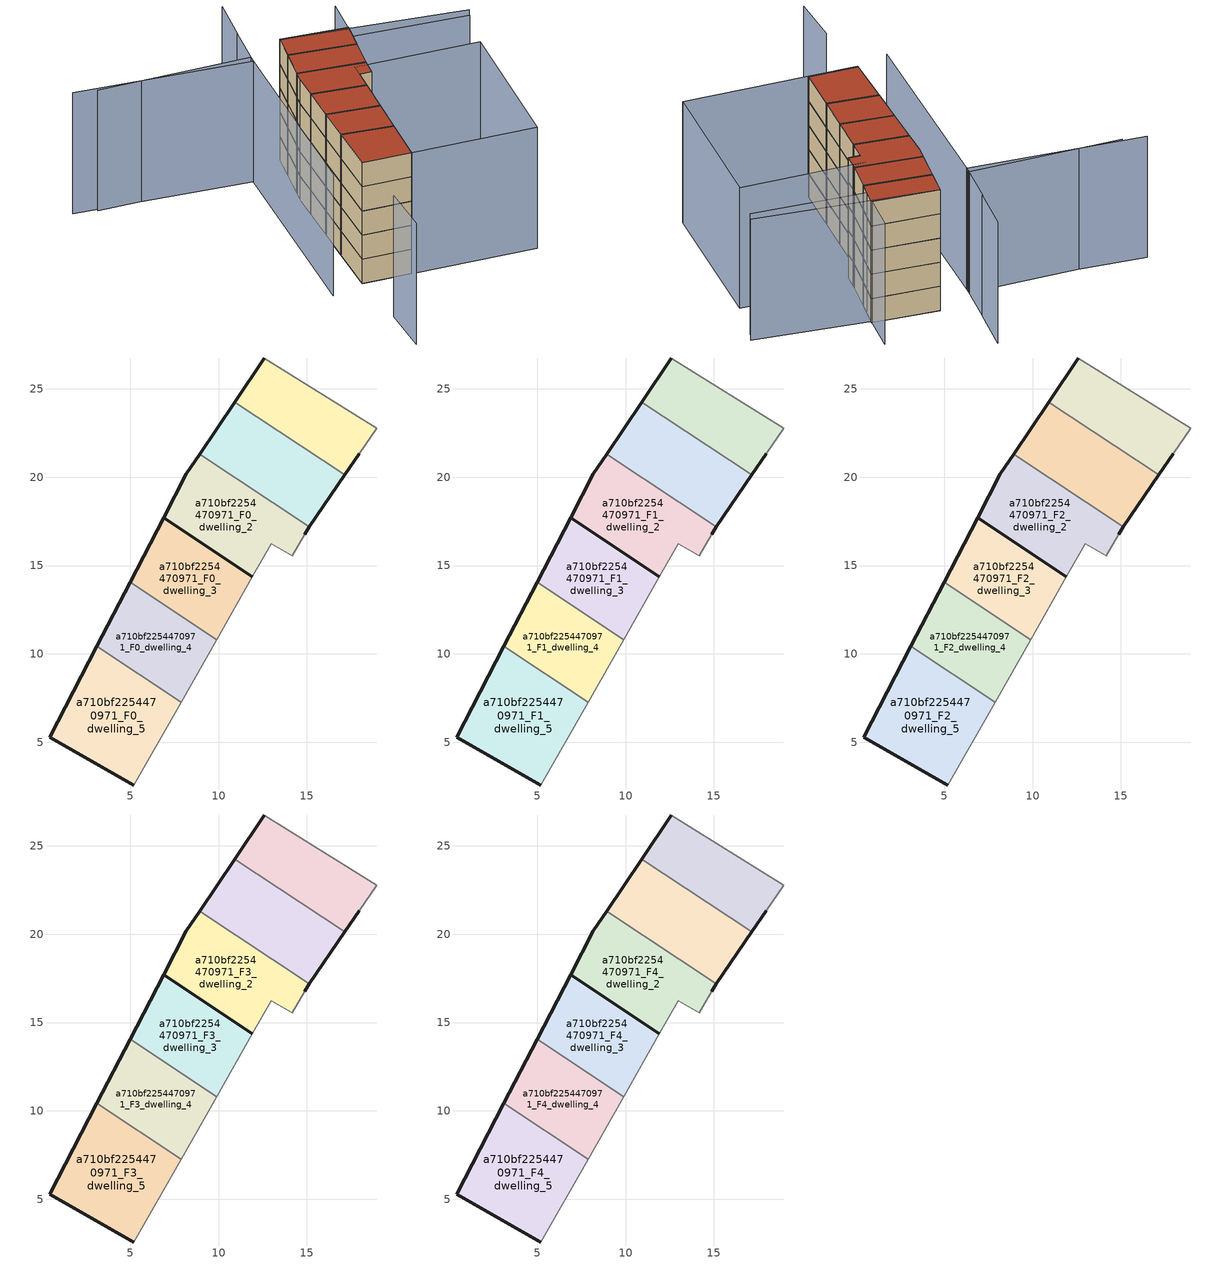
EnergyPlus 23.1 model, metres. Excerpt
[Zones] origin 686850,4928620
a710bf2254470971_F0_dwelling_0
 floor ground (EU_floor_Construction): 17.95,21.32 18.95,22.78 12.59,26.74 10.91,24.25 17.14,20.12 z0
 wall outside (EU_wall_Construction): 17.95,21.32 17.14,20.12 / 10.91,24.25 12.59,26.74 z0:3
 wall adiabatic (EU_wall_Construction): 12.59,26.74 18.95,22.78 17.95,21.32 z0:3
 wall to a710bf2254470971_F0_dwelling_1 (EU_wall_Construction): 17.13,20.12 10.91,24.25 z0:3
a710bf2254470971_F0_dwelling_1
 floor ground (EU_floor_Construction): 15.14,17.19 17.14,20.12 10.91,24.25 8.94,21.3 z0
 wall outside (EU_wall_Construction): 17.14,20.12 15.14,17.19 / 8.94,21.3 10.91,24.25 z0:3
 wall to a710bf2254470971_F0_dwelling_2 (EU_wall_Construction): 15.14,17.19 8.94,21.3 z0:3
a710bf2254470971_F0_dwelling_2
 floor ground (EU_floor_Construction): 14.16,15.55 14.87,16.78 15.14,17.19 8.94,21.3 8.19,20.19 6.89,17.69 11.92,14.36 12.99,16.23 z0
 wall outside (EU_wall_Construction): 15.14,17.19 14.87,16.78 / 11.92,14.36 6.89,17.69 8.19,20.19 8.94,21.3 z0:3
 wall adiabatic (EU_wall_Construction): 14.87,16.78 14.16,15.55 12.99,16.23 11.92,14.36 z0:3
a710bf2254470971_F0_dwelling_3
 floor ground (EU_floor_Construction): 9.89,10.8 11.92,14.36 6.89,17.69 5,14.05 z0
 wall outside (EU_wall_Construction): 5,14.05 6.89,17.69 11.92,14.36 z0:3
 wall adiabatic (EU_wall_Construction): 11.92,14.36 9.89,10.8 z0:3
 wall to a710bf2254470971_F0_dwelling_4 (EU_wall_Construction): 9.89,10.8 5,14.05 z0:3
a710bf2254470971_F0_dwelling_4
 floor ground (EU_floor_Construction): 7.88,7.28 9.89,10.8 5,14.05 3.12,10.43 z0
 wall outside (EU_wall_Construction): 3.12,10.43 5,14.05 z0:3
 wall adiabatic (EU_wall_Construction): 9.89,10.8 7.88,7.28 z0:3
 wall to a710bf2254470971_F0_dwelling_5 (EU_wall_Construction): 7.88,7.28 3.12,10.43 z0:3
a710bf2254470971_F0_dwelling_5
 floor ground (EU_floor_Construction): 5.21,2.59 7.88,7.28 3.12,10.43 0.46,5.29 z0
 wall outside (EU_wall_Construction): 5.21,2.59 0.46,5.29 3.12,10.43 z0:3
 wall adiabatic (EU_wall_Construction): 7.88,7.28 5.21,2.59 z0:3
a710bf2254470971_F1_dwelling_0
 floor to a710bf2254470971_F0_dwelling_0 (EU_floor_Construction): 17.95,21.32 18.95,22.78 12.59,26.74 10.91,24.25 17.13,20.12 z3
 wall outside (EU_wall_Construction): 17.95,21.32 17.14,20.12 / 10.91,24.25 12.59,26.74 z3:6
 wall adiabatic (EU_wall_Construction): 12.59,26.74 18.95,22.78 17.95,21.32 z3:6
 wall to a710bf2254470971_F1_dwelling_1 (EU_wall_Construction): 17.13,20.12 10.91,24.25 z3:6
a710bf2254470971_F1_dwelling_1
 floor to a710bf2254470971_F0_dwelling_1 (EU_floor_Construction): 15.14,17.19 17.13,20.12 10.91,24.25 8.94,21.3 z3
 wall outside (EU_wall_Construction): 17.14,20.12 15.14,17.19 / 8.94,21.3 10.91,24.25 z3:6
 wall to a710bf2254470971_F1_dwelling_2 (EU_wall_Construction): 15.14,17.19 8.94,21.3 z3:6
a710bf2254470971_F1_dwelling_2
 floor to a710bf2254470971_F0_dwelling_2 (EU_floor_Construction): 14.16,15.55 14.87,16.78 15.14,17.19 8.94,21.3 8.19,20.19 6.89,17.69 11.92,14.36 12.99,16.23 z3
 wall outside (EU_wall_Construction): 15.14,17.19 14.87,16.78 / 11.92,14.36 6.89,17.69 8.19,20.19 8.94,21.3 z3:6
 wall adiabatic (EU_wall_Construction): 14.87,16.78 14.16,15.55 12.99,16.23 11.92,14.36 z3:6
a710bf2254470971_F1_dwelling_3
 floor to a710bf2254470971_F0_dwelling_3 (EU_floor_Construction): 9.89,10.8 11.92,14.36 6.89,17.69 5,14.05 z3
 wall outside (EU_wall_Construction): 5,14.05 6.89,17.69 11.92,14.36 z3:6
 wall adiabatic (EU_wall_Construction): 11.92,14.36 9.89,10.8 z3:6
 wall to a710bf2254470971_F1_dwelling_4 (EU_wall_Construction): 9.89,10.8 5,14.05 z3:6
a710bf2254470971_F1_dwelling_4
 floor to a710bf2254470971_F0_dwelling_4 (EU_floor_Construction): 7.88,7.28 9.89,10.8 5,14.05 3.12,10.43 z3
 wall outside (EU_wall_Construction): 3.12,10.43 5,14.05 z3:6
 wall adiabatic (EU_wall_Construction): 9.89,10.8 7.88,7.28 z3:6
 wall to a710bf2254470971_F1_dwelling_5 (EU_wall_Construction): 7.88,7.28 3.12,10.43 z3:6
a710bf2254470971_F1_dwelling_5
 floor to a710bf2254470971_F0_dwelling_5 (EU_floor_Construction): 5.21,2.59 7.88,7.28 3.12,10.43 0.46,5.29 z3
 wall outside (EU_wall_Construction): 5.21,2.59 0.46,5.29 3.12,10.43 z3:6
 wall adiabatic (EU_wall_Construction): 7.88,7.28 5.21,2.59 z3:6
a710bf2254470971_F2_dwelling_0
 floor to a710bf2254470971_F1_dwelling_0 (EU_floor_Construction): 17.95,21.32 18.95,22.78 12.59,26.74 10.91,24.25 17.13,20.12 z6
 wall outside (EU_wall_Construction): 17.95,21.32 17.14,20.12 / 10.91,24.25 12.59,26.74 z6:9
 wall adiabatic (EU_wall_Construction): 12.59,26.74 18.95,22.78 17.95,21.32 z6:9
 wall to a710bf2254470971_F2_dwelling_1 (EU_wall_Construction): 17.13,20.12 10.91,24.25 z6:9
a710bf2254470971_F2_dwelling_1
 floor to a710bf2254470971_F1_dwelling_1 (EU_floor_Construction): 15.14,17.19 17.13,20.12 10.91,24.25 8.94,21.3 z6
 wall outside (EU_wall_Construction): 17.14,20.12 15.14,17.19 / 8.94,21.3 10.91,24.25 z6:9
 wall to a710bf2254470971_F2_dwelling_2 (EU_wall_Construction): 15.14,17.19 8.94,21.3 z6:9
a710bf2254470971_F2_dwelling_2
 floor to a710bf2254470971_F1_dwelling_2 (EU_floor_Construction): 14.16,15.55 14.87,16.78 15.14,17.19 8.94,21.3 8.19,20.19 6.89,17.69 11.92,14.36 12.99,16.23 z6
 wall outside (EU_wall_Construction): 15.14,17.19 14.87,16.78 / 11.92,14.36 6.89,17.69 8.19,20.19 8.94,21.3 z6:9
 wall adiabatic (EU_wall_Construction): 14.87,16.78 14.16,15.55 12.99,16.23 11.92,14.36 z6:9
a710bf2254470971_F2_dwelling_3
 floor to a710bf2254470971_F1_dwelling_3 (EU_floor_Construction): 9.89,10.8 11.92,14.36 6.89,17.69 5,14.05 z6
 wall outside (EU_wall_Construction): 5,14.05 6.89,17.69 11.92,14.36 z6:9
 wall adiabatic (EU_wall_Construction): 11.92,14.36 9.89,10.8 z6:9
 wall to a710bf2254470971_F2_dwelling_4 (EU_wall_Construction): 9.89,10.8 5,14.05 z6:9
a710bf2254470971_F2_dwelling_4
 floor to a710bf2254470971_F1_dwelling_4 (EU_floor_Construction): 7.88,7.28 9.89,10.8 5,14.05 3.12,10.43 z6
 wall outside (EU_wall_Construction): 3.12,10.43 5,14.05 z6:9
 wall adiabatic (EU_wall_Construction): 9.89,10.8 7.88,7.28 z6:9
 wall to a710bf2254470971_F2_dwelling_5 (EU_wall_Construction): 7.88,7.28 3.12,10.43 z6:9
a710bf2254470971_F2_dwelling_5
 floor to a710bf2254470971_F1_dwelling_5 (EU_floor_Construction): 5.21,2.59 7.88,7.28 3.12,10.43 0.46,5.29 z6
 wall outside (EU_wall_Construction): 5.21,2.59 0.46,5.29 3.12,10.43 z6:9
 wall adiabatic (EU_wall_Construction): 7.88,7.28 5.21,2.59 z6:9
a710bf2254470971_F3_dwelling_0
 floor to a710bf2254470971_F2_dwelling_0 (EU_floor_Construction): 17.95,21.32 18.95,22.78 12.59,26.74 10.91,24.25 17.13,20.12 z9
 wall outside (EU_wall_Construction): 17.95,21.32 17.14,20.12 / 10.91,24.25 12.59,26.74 z9:12
 wall adiabatic (EU_wall_Construction): 12.59,26.74 18.95,22.78 17.95,21.32 z9:12
 wall to a710bf2254470971_F3_dwelling_1 (EU_wall_Construction): 17.13,20.12 10.91,24.25 z9:12
a710bf2254470971_F3_dwelling_1
 floor to a710bf2254470971_F2_dwelling_1 (EU_floor_Construction): 15.14,17.19 17.13,20.12 10.91,24.25 8.94,21.3 z9
 wall outside (EU_wall_Construction): 17.14,20.12 15.14,17.19 / 8.94,21.3 10.91,24.25 z9:12
 wall to a710bf2254470971_F3_dwelling_2 (EU_wall_Construction): 15.14,17.19 8.94,21.3 z9:12
a710bf2254470971_F3_dwelling_2
 floor to a710bf2254470971_F2_dwelling_2 (EU_floor_Construction): 14.16,15.55 14.87,16.78 15.14,17.19 8.94,21.3 8.19,20.19 6.89,17.69 11.92,14.36 12.99,16.23 z9
 wall outside (EU_wall_Construction): 15.14,17.19 14.87,16.78 / 11.92,14.36 6.89,17.69 8.19,20.19 8.94,21.3 z9:12
 wall adiabatic (EU_wall_Construction): 14.87,16.78 14.16,15.55 12.99,16.23 11.92,14.36 z9:12
a710bf2254470971_F3_dwelling_3
 floor to a710bf2254470971_F2_dwelling_3 (EU_floor_Construction): 9.89,10.8 11.92,14.36 6.89,17.69 5,14.05 z9
 wall outside (EU_wall_Construction): 5,14.05 6.89,17.69 11.92,14.36 z9:12
 wall adiabatic (EU_wall_Construction): 11.92,14.36 9.89,10.8 z9:12
 wall to a710bf2254470971_F3_dwelling_4 (EU_wall_Construction): 9.89,10.8 5,14.05 z9:12
a710bf2254470971_F3_dwelling_4
 floor to a710bf2254470971_F2_dwelling_4 (EU_floor_Construction): 7.88,7.28 9.89,10.8 5,14.05 3.12,10.43 z9
 wall outside (EU_wall_Construction): 3.12,10.43 5,14.05 z9:12
 wall adiabatic (EU_wall_Construction): 9.89,10.8 7.88,7.28 z9:12
 wall to a710bf2254470971_F3_dwelling_5 (EU_wall_Construction): 7.88,7.28 3.12,10.43 z9:12
a710bf2254470971_F3_dwelling_5
 floor to a710bf2254470971_F2_dwelling_5 (EU_floor_Construction): 5.21,2.59 7.88,7.28 3.12,10.43 0.46,5.29 z9
 wall outside (EU_wall_Construction): 5.21,2.59 0.46,5.29 3.12,10.43 z9:12
 wall adiabatic (EU_wall_Construction): 7.88,7.28 5.21,2.59 z9:12
a710bf2254470971_F4_dwelling_0
 floor to a710bf2254470971_F3_dwelling_0 (EU_floor_Construction): 17.95,21.32 18.95,22.78 12.59,26.74 10.91,24.25 17.13,20.12 z12
 wall outside (EU_wall_Construction): 17.95,21.32 17.14,20.12 / 10.91,24.25 12.59,26.74 z12:15
 wall adiabatic (EU_wall_Construction): 12.59,26.74 18.95,22.78 17.95,21.32 z12:15
 wall to a710bf2254470971_F4_dwelling_1 (EU_wall_Construction): 17.13,20.12 10.91,24.25 z12:15
 roof outside (EU_roof_Construction): 18.95,22.78 17.95,21.32 17.14,20.12 10.91,24.25 12.59,26.74 z15
a710bf2254470971_F4_dwelling_1
 floor to a710bf2254470971_F3_dwelling_1 (EU_floor_Construction): 15.14,17.19 17.13,20.12 10.91,24.25 8.94,21.3 z12
 wall outside (EU_wall_Construction): 17.14,20.12 15.14,17.19 / 8.94,21.3 10.91,24.25 z12:15
 wall to a710bf2254470971_F4_dwelling_2 (EU_wall_Construction): 15.14,17.19 8.94,21.3 z12:15
 roof outside (EU_roof_Construction): 17.14,20.12 15.14,17.19 8.94,21.3 10.91,24.25 z15
a710bf2254470971_F4_dwelling_2
 floor to a710bf2254470971_F3_dwelling_2 (EU_floor_Construction): 14.16,15.55 14.87,16.78 15.14,17.19 8.94,21.3 8.19,20.19 6.89,17.69 11.92,14.36 12.99,16.23 z12
 wall outside (EU_wall_Construction): 15.14,17.19 14.87,16.78 / 11.92,14.36 6.89,17.69 8.19,20.19 8.94,21.3 z12:15
 wall adiabatic (EU_wall_Construction): 14.87,16.78 14.16,15.55 12.99,16.23 11.92,14.36 z12:15
 roof outside (EU_roof_Construction): 15.14,17.19 14.87,16.78 14.16,15.55 12.99,16.23 11.92,14.36 6.89,17.69 8.19,20.19 8.94,21.3 z15
a710bf2254470971_F4_dwelling_3
 floor to a710bf2254470971_F3_dwelling_3 (EU_floor_Construction): 9.89,10.8 11.92,14.36 6.89,17.69 5,14.05 z12
 wall outside (EU_wall_Construction): 5,14.05 6.89,17.69 11.92,14.36 z12:15
 wall adiabatic (EU_wall_Construction): 11.92,14.36 9.89,10.8 z12:15
 wall to a710bf2254470971_F4_dwelling_4 (EU_wall_Construction): 9.89,10.8 5,14.05 z12:15
 roof outside (EU_roof_Construction): 11.92,14.36 9.89,10.8 5,14.05 6.89,17.69 z15
a710bf2254470971_F4_dwelling_4
 floor to a710bf2254470971_F3_dwelling_4 (EU_floor_Construction): 7.88,7.28 9.89,10.8 5,14.05 3.12,10.43 z12
 wall outside (EU_wall_Construction): 3.12,10.43 5,14.05 z12:15
 wall adiabatic (EU_wall_Construction): 9.89,10.8 7.88,7.28 z12:15
 wall to a710bf2254470971_F4_dwelling_5 (EU_wall_Construction): 7.88,7.28 3.12,10.43 z12:15
 roof outside (EU_roof_Construction): 9.89,10.8 7.88,7.28 3.12,10.43 5,14.05 z15
a710bf2254470971_F4_dwelling_5
 floor to a710bf2254470971_F3_dwelling_5 (EU_floor_Construction): 5.21,2.59 7.88,7.28 3.12,10.43 0.46,5.29 z12
 wall outside (EU_wall_Construction): 5.21,2.59 0.46,5.29 3.12,10.43 z12:15
 wall adiabatic (EU_wall_Construction): 7.88,7.28 5.21,2.59 z12:15
 roof outside (EU_roof_Construction): 7.88,7.28 5.21,2.59 0.46,5.29 3.12,10.43 z15
shading: 28.78,14.64 17.95,21.32 / 17.95,21.32 21.08,26.4 / -6.81,34.94 8.1,26.86 / 8.1,26.86 -3.16,6.1 / 10.58,30.77 7.72,26.2 / 7.72,26.2 -8.87,36.59 / 29.5,15.38 12.59,26.74 / 13.43,35.22 10.56,30.7 / -4.53,-6.31 -2.17,-1.21 / 17.24,-4.24 5.21,2.59 / 5.21,2.59 13.65,17.47 / 13.65,17.47 25.68,10.64 / 25.68,10.64 17.24,-4.24 z0:15
[Building]
EU S2 Campaign: North Axis=0; Terrain=City; Solar Distribution=FullExterior
[Site:Location]
Bologna: Latitude=44.5; Longitude=11.25; Time Zone=1; Elevation=37
[SizingPeriod:WeatherFileDays]
AnnualSizingPeriod: Begin Month=1; Begin Day of Month=1; End Month=12; End Day of Month=31; Day of Week for Start Day=Monday; Use Weather File Daylight Saving Period=No; Use Weather File Rain and Snow Indicators=No
[MATERIAL]
EU_InternalMass_Material: Roughness=MediumRough; Thickness=0.1; Conductivity=1; Density=1800; Specific Heat=900; Thermal Absorptance=0.9; Solar Absorptance=0.7; Visible Absorptance=0.7
[MATERIAL:NOMASS] Roughness=MediumRough; Thermal Absorptance=0.9; Solar Absorptance=0.7; Visible Absorptance=0.7
Name | Thermal Resistance
EU_wall_NoMass | 0.779417
EU_roof_NoMass | 0.435466
EU_floor_NoMass | 0.588222
[CONSTRUCTION]
EU_wall_Construction: EU_wall_NoMass
EU_roof_Construction: EU_roof_NoMass
EU_floor_Construction: EU_floor_NoMass
EU_InternalMass_Construction: EU_InternalMass_Material
[ZONE] Type=1; Multiplier=1; Ceiling Height=autocalculate; Floor Area=autocalculate; Part of Total Floor Area=Yes
Name | Volume
a710bf2254470971_F0_dwelling_0 | 69.7163
a710bf2254470971_F1_dwelling_0; a710bf2254470971_F2_dwelling_0; a710bf2254470971_F3_dwelling_0; a710bf2254470971_F4_dwelling_0 | 69.7148
a710bf2254470971_F0_dwelling_1; a710bf2254470971_F1_dwelling_1; a710bf2254470971_F2_dwelling_1; a710bf2254470971_F3_dwelling_1; a710bf2254470971_F4_dwelling_1 | 79.3103
a710bf2254470971_F0_dwelling_2 | 83.6045
a710bf2254470971_F1_dwelling_2; a710bf2254470971_F2_dwelling_2; a710bf2254470971_F3_dwelling_2; a710bf2254470971_F4_dwelling_2 | 83.6052
a710bf2254470971_F0_dwelling_3 | 72.9463
a710bf2254470971_F1_dwelling_3; a710bf2254470971_F2_dwelling_3; a710bf2254470971_F3_dwelling_3; a710bf2254470971_F4_dwelling_3 | 72.947
a710bf2254470971_F0_dwelling_4; a710bf2254470971_F1_dwelling_4; a710bf2254470971_F2_dwelling_4; a710bf2254470971_F3_dwelling_4; a710bf2254470971_F4_dwelling_4 | 70.3879
a710bf2254470971_F0_dwelling_5; a710bf2254470971_F1_dwelling_5; a710bf2254470971_F2_dwelling_5; a710bf2254470971_F3_dwelling_5; a710bf2254470971_F4_dwelling_5 | 93.4578
[INTERNALMASS] Construction=EU_InternalMass_Construction
Name | Zone or ZoneList | Surface Area
a710bf2254470971_F0_dwelling_0_EU_InternalMass | a710bf2254470971_F0_dwelling_0 | 23.2386
a710bf2254470971_F0_dwelling_1_EU_InternalMass | a710bf2254470971_F0_dwelling_1 | 26.4368
a710bf2254470971_F0_dwelling_2_EU_InternalMass | a710bf2254470971_F0_dwelling_2 | 27.8681
a710bf2254470971_F0_dwelling_3_EU_InternalMass | a710bf2254470971_F0_dwelling_3 | 24.3153
a710bf2254470971_F0_dwelling_4_EU_InternalMass | a710bf2254470971_F0_dwelling_4 | 23.4627
a710bf2254470971_F0_dwelling_5_EU_InternalMass | a710bf2254470971_F0_dwelling_5 | 31.1525
a710bf2254470971_F1_dwelling_0_EU_InternalMass | a710bf2254470971_F1_dwelling_0 | 23.2386
a710bf2254470971_F1_dwelling_1_EU_InternalMass | a710bf2254470971_F1_dwelling_1 | 26.4368
a710bf2254470971_F1_dwelling_2_EU_InternalMass | a710bf2254470971_F1_dwelling_2 | 27.8681
a710bf2254470971_F1_dwelling_3_EU_InternalMass | a710bf2254470971_F1_dwelling_3 | 24.3153
a710bf2254470971_F1_dwelling_4_EU_InternalMass | a710bf2254470971_F1_dwelling_4 | 23.4627
a710bf2254470971_F1_dwelling_5_EU_InternalMass | a710bf2254470971_F1_dwelling_5 | 31.1525
a710bf2254470971_F2_dwelling_0_EU_InternalMass | a710bf2254470971_F2_dwelling_0 | 23.2386
a710bf2254470971_F2_dwelling_1_EU_InternalMass | a710bf2254470971_F2_dwelling_1 | 26.4368
a710bf2254470971_F2_dwelling_2_EU_InternalMass | a710bf2254470971_F2_dwelling_2 | 27.8681
a710bf2254470971_F2_dwelling_3_EU_InternalMass | a710bf2254470971_F2_dwelling_3 | 24.3153
a710bf2254470971_F2_dwelling_4_EU_InternalMass | a710bf2254470971_F2_dwelling_4 | 23.4627
a710bf2254470971_F2_dwelling_5_EU_InternalMass | a710bf2254470971_F2_dwelling_5 | 31.1525
a710bf2254470971_F3_dwelling_0_EU_InternalMass | a710bf2254470971_F3_dwelling_0 | 23.2386
a710bf2254470971_F3_dwelling_1_EU_InternalMass | a710bf2254470971_F3_dwelling_1 | 26.4368
a710bf2254470971_F3_dwelling_2_EU_InternalMass | a710bf2254470971_F3_dwelling_2 | 27.8681
a710bf2254470971_F3_dwelling_3_EU_InternalMass | a710bf2254470971_F3_dwelling_3 | 24.3153
a710bf2254470971_F3_dwelling_4_EU_InternalMass | a710bf2254470971_F3_dwelling_4 | 23.4627
a710bf2254470971_F3_dwelling_5_EU_InternalMass | a710bf2254470971_F3_dwelling_5 | 31.1525
a710bf2254470971_F4_dwelling_0_EU_InternalMass | a710bf2254470971_F4_dwelling_0 | 23.2386
a710bf2254470971_F4_dwelling_1_EU_InternalMass | a710bf2254470971_F4_dwelling_1 | 26.4368
a710bf2254470971_F4_dwelling_2_EU_InternalMass | a710bf2254470971_F4_dwelling_2 | 27.8681
a710bf2254470971_F4_dwelling_3_EU_InternalMass | a710bf2254470971_F4_dwelling_3 | 24.3153
a710bf2254470971_F4_dwelling_4_EU_InternalMass | a710bf2254470971_F4_dwelling_4 | 23.4627
a710bf2254470971_F4_dwelling_5_EU_InternalMass | a710bf2254470971_F4_dwelling_5 | 31.1525
[OTHEREQUIPMENT] Fuel Type=Electricity; Design Level Calculation Method=Watts/Area; Power per Zone Floor Area=1; Fraction Latent=0; Fraction Radiant=0; Fraction Lost=0; Carbon Dioxide Generation Rate=0; EndUse Subcategory=EU_Step8_InternalGains
Name | Zone or ZoneList or Space or SpaceList | Schedule
EU_Step8_InternalGain_a710bf2254470971_F0_dwelling_0_f000 | a710bf2254470971_F0_dwelling_0 | EU_Step8_GainSchedule_a710bf2254470971_F0_dwelling_0_f000
EU_Step8_InternalGain_a710bf2254470971_F0_dwelling_1_f000 | a710bf2254470971_F0_dwelling_1 | EU_Step8_GainSchedule_a710bf2254470971_F0_dwelling_1_f000
EU_Step8_InternalGain_a710bf2254470971_F0_dwelling_2_f000 | a710bf2254470971_F0_dwelling_2 | EU_Step8_GainSchedule_a710bf2254470971_F0_dwelling_2_f000
EU_Step8_InternalGain_a710bf2254470971_F0_dwelling_3_f000 | a710bf2254470971_F0_dwelling_3 | EU_Step8_GainSchedule_a710bf2254470971_F0_dwelling_3_f000
EU_Step8_InternalGain_a710bf2254470971_F0_dwelling_4_f000 | a710bf2254470971_F0_dwelling_4 | EU_Step8_GainSchedule_a710bf2254470971_F0_dwelling_4_f000
EU_Step8_InternalGain_a710bf2254470971_F0_dwelling_5_f000 | a710bf2254470971_F0_dwelling_5 | EU_Step8_GainSchedule_a710bf2254470971_F0_dwelling_5_f000
EU_Step8_InternalGain_a710bf2254470971_F1_dwelling_0_f000 | a710bf2254470971_F1_dwelling_0 | EU_Step8_GainSchedule_a710bf2254470971_F1_dwelling_0_f000
EU_Step8_InternalGain_a710bf2254470971_F1_dwelling_1_f000 | a710bf2254470971_F1_dwelling_1 | EU_Step8_GainSchedule_a710bf2254470971_F1_dwelling_1_f000
EU_Step8_InternalGain_a710bf2254470971_F1_dwelling_2_f000 | a710bf2254470971_F1_dwelling_2 | EU_Step8_GainSchedule_a710bf2254470971_F1_dwelling_2_f000
EU_Step8_InternalGain_a710bf2254470971_F1_dwelling_3_f000 | a710bf2254470971_F1_dwelling_3 | EU_Step8_GainSchedule_a710bf2254470971_F1_dwelling_3_f000
EU_Step8_InternalGain_a710bf2254470971_F1_dwelling_4_f000 | a710bf2254470971_F1_dwelling_4 | EU_Step8_GainSchedule_a710bf2254470971_F1_dwelling_4_f000
EU_Step8_InternalGain_a710bf2254470971_F1_dwelling_5_f000 | a710bf2254470971_F1_dwelling_5 | EU_Step8_GainSchedule_a710bf2254470971_F1_dwelling_5_f000
EU_Step8_InternalGain_a710bf2254470971_F2_dwelling_0_f000 | a710bf2254470971_F2_dwelling_0 | EU_Step8_GainSchedule_a710bf2254470971_F2_dwelling_0_f000
EU_Step8_InternalGain_a710bf2254470971_F2_dwelling_1_f000 | a710bf2254470971_F2_dwelling_1 | EU_Step8_GainSchedule_a710bf2254470971_F2_dwelling_1_f000
EU_Step8_InternalGain_a710bf2254470971_F2_dwelling_2_f000 | a710bf2254470971_F2_dwelling_2 | EU_Step8_GainSchedule_a710bf2254470971_F2_dwelling_2_f000
EU_Step8_InternalGain_a710bf2254470971_F2_dwelling_3_f000 | a710bf2254470971_F2_dwelling_3 | EU_Step8_GainSchedule_a710bf2254470971_F2_dwelling_3_f000
EU_Step8_InternalGain_a710bf2254470971_F2_dwelling_4_f000 | a710bf2254470971_F2_dwelling_4 | EU_Step8_GainSchedule_a710bf2254470971_F2_dwelling_4_f000
EU_Step8_InternalGain_a710bf2254470971_F2_dwelling_5_f000 | a710bf2254470971_F2_dwelling_5 | EU_Step8_GainSchedule_a710bf2254470971_F2_dwelling_5_f000
EU_Step8_InternalGain_a710bf2254470971_F3_dwelling_0_f000 | a710bf2254470971_F3_dwelling_0 | EU_Step8_GainSchedule_a710bf2254470971_F3_dwelling_0_f000
EU_Step8_InternalGain_a710bf2254470971_F3_dwelling_1_f000 | a710bf2254470971_F3_dwelling_1 | EU_Step8_GainSchedule_a710bf2254470971_F3_dwelling_1_f000
EU_Step8_InternalGain_a710bf2254470971_F3_dwelling_2_f000 | a710bf2254470971_F3_dwelling_2 | EU_Step8_GainSchedule_a710bf2254470971_F3_dwelling_2_f000
EU_Step8_InternalGain_a710bf2254470971_F3_dwelling_3_f000 | a710bf2254470971_F3_dwelling_3 | EU_Step8_GainSchedule_a710bf2254470971_F3_dwelling_3_f000
EU_Step8_InternalGain_a710bf2254470971_F3_dwelling_4_f000 | a710bf2254470971_F3_dwelling_4 | EU_Step8_GainSchedule_a710bf2254470971_F3_dwelling_4_f000
EU_Step8_InternalGain_a710bf2254470971_F3_dwelling_5_f000 | a710bf2254470971_F3_dwelling_5 | EU_Step8_GainSchedule_a710bf2254470971_F3_dwelling_5_f000
EU_Step8_InternalGain_a710bf2254470971_F4_dwelling_0_f000 | a710bf2254470971_F4_dwelling_0 | EU_Step8_GainSchedule_a710bf2254470971_F4_dwelling_0_f000
EU_Step8_InternalGain_a710bf2254470971_F4_dwelling_1_f000 | a710bf2254470971_F4_dwelling_1 | EU_Step8_GainSchedule_a710bf2254470971_F4_dwelling_1_f000
EU_Step8_InternalGain_a710bf2254470971_F4_dwelling_2_f000 | a710bf2254470971_F4_dwelling_2 | EU_Step8_GainSchedule_a710bf2254470971_F4_dwelling_2_f000
EU_Step8_InternalGain_a710bf2254470971_F4_dwelling_3_f000 | a710bf2254470971_F4_dwelling_3 | EU_Step8_GainSchedule_a710bf2254470971_F4_dwelling_3_f000
EU_Step8_InternalGain_a710bf2254470971_F4_dwelling_4_f000 | a710bf2254470971_F4_dwelling_4 | EU_Step8_GainSchedule_a710bf2254470971_F4_dwelling_4_f000
EU_Step8_InternalGain_a710bf2254470971_F4_dwelling_5_f000 | a710bf2254470971_F4_dwelling_5 | EU_Step8_GainSchedule_a710bf2254470971_F4_dwelling_5_f000
[ZONEVENTILATION:DESIGNFLOWRATE] Schedule=EU_AlwaysOn; Design Flow Rate Calculation Method=AirChanges/Hour; Air Changes per Hour=0.712058; Ventilation Type=Natural; Fan Pressure Rise=0; Fan Total Efficiency=1; Constant Term Coefficient=1; Temperature Term Coefficient=0; Velocity Term Coefficient=0; Velocity Squared Term Coefficient=0; Minimum Indoor Temperature=-100; Maximum Indoor Temperature=100; Delta Temperature=-100; Minimum Outdoor Temperature=-100; Maximum Outdoor Temperature=100; Maximum Wind Speed=40
Name | Zone or ZoneList or Space or SpaceList
EU_ConstantAir_a710bf2254470971_F0_dwelling_0 | a710bf2254470971_F0_dwelling_0
EU_ConstantAir_a710bf2254470971_F0_dwelling_1 | a710bf2254470971_F0_dwelling_1
EU_ConstantAir_a710bf2254470971_F0_dwelling_2 | a710bf2254470971_F0_dwelling_2
EU_ConstantAir_a710bf2254470971_F0_dwelling_3 | a710bf2254470971_F0_dwelling_3
EU_ConstantAir_a710bf2254470971_F0_dwelling_4 | a710bf2254470971_F0_dwelling_4
EU_ConstantAir_a710bf2254470971_F0_dwelling_5 | a710bf2254470971_F0_dwelling_5
EU_ConstantAir_a710bf2254470971_F1_dwelling_0 | a710bf2254470971_F1_dwelling_0
EU_ConstantAir_a710bf2254470971_F1_dwelling_1 | a710bf2254470971_F1_dwelling_1
EU_ConstantAir_a710bf2254470971_F1_dwelling_2 | a710bf2254470971_F1_dwelling_2
EU_ConstantAir_a710bf2254470971_F1_dwelling_3 | a710bf2254470971_F1_dwelling_3
EU_ConstantAir_a710bf2254470971_F1_dwelling_4 | a710bf2254470971_F1_dwelling_4
EU_ConstantAir_a710bf2254470971_F1_dwelling_5 | a710bf2254470971_F1_dwelling_5
EU_ConstantAir_a710bf2254470971_F2_dwelling_0 | a710bf2254470971_F2_dwelling_0
EU_ConstantAir_a710bf2254470971_F2_dwelling_1 | a710bf2254470971_F2_dwelling_1
EU_ConstantAir_a710bf2254470971_F2_dwelling_2 | a710bf2254470971_F2_dwelling_2
EU_ConstantAir_a710bf2254470971_F2_dwelling_3 | a710bf2254470971_F2_dwelling_3
EU_ConstantAir_a710bf2254470971_F2_dwelling_4 | a710bf2254470971_F2_dwelling_4
EU_ConstantAir_a710bf2254470971_F2_dwelling_5 | a710bf2254470971_F2_dwelling_5
EU_ConstantAir_a710bf2254470971_F3_dwelling_0 | a710bf2254470971_F3_dwelling_0
EU_ConstantAir_a710bf2254470971_F3_dwelling_1 | a710bf2254470971_F3_dwelling_1
EU_ConstantAir_a710bf2254470971_F3_dwelling_2 | a710bf2254470971_F3_dwelling_2
EU_ConstantAir_a710bf2254470971_F3_dwelling_3 | a710bf2254470971_F3_dwelling_3
EU_ConstantAir_a710bf2254470971_F3_dwelling_4 | a710bf2254470971_F3_dwelling_4
EU_ConstantAir_a710bf2254470971_F3_dwelling_5 | a710bf2254470971_F3_dwelling_5
EU_ConstantAir_a710bf2254470971_F4_dwelling_0 | a710bf2254470971_F4_dwelling_0
EU_ConstantAir_a710bf2254470971_F4_dwelling_1 | a710bf2254470971_F4_dwelling_1
EU_ConstantAir_a710bf2254470971_F4_dwelling_2 | a710bf2254470971_F4_dwelling_2
EU_ConstantAir_a710bf2254470971_F4_dwelling_3 | a710bf2254470971_F4_dwelling_3
EU_ConstantAir_a710bf2254470971_F4_dwelling_4 | a710bf2254470971_F4_dwelling_4
EU_ConstantAir_a710bf2254470971_F4_dwelling_5 | a710bf2254470971_F4_dwelling_5
[HVACTEMPLATE:THERMOSTAT] Constant Heating Setpoint=20; Constant Cooling Setpoint=50
EU_HeatOnly_a710bf2254470971_F0_dwelling_0; EU_HeatOnly_a710bf2254470971_F0_dwelling_1; EU_HeatOnly_a710bf2254470971_F0_dwelling_2; EU_HeatOnly_a710bf2254470971_F0_dwelling_3; EU_HeatOnly_a710bf2254470971_F0_dwelling_4; EU_HeatOnly_a710bf2254470971_F0_dwelling_5; EU_HeatOnly_a710bf2254470971_F1_dwelling_0; EU_HeatOnly_a710bf2254470971_F1_dwelling_1; EU_HeatOnly_a710bf2254470971_F1_dwelling_2; EU_HeatOnly_a710bf2254470971_F1_dwelling_3; EU_HeatOnly_a710bf2254470971_F1_dwelling_4; EU_HeatOnly_a710bf2254470971_F1_dwelling_5; EU_HeatOnly_a710bf2254470971_F2_dwelling_0; EU_HeatOnly_a710bf2254470971_F2_dwelling_1; EU_HeatOnly_a710bf2254470971_F2_dwelling_2; EU_HeatOnly_a710bf2254470971_F2_dwelling_3; EU_HeatOnly_a710bf2254470971_F2_dwelling_4; EU_HeatOnly_a710bf2254470971_F2_dwelling_5; EU_HeatOnly_a710bf2254470971_F3_dwelling_0; EU_HeatOnly_a710bf2254470971_F3_dwelling_1; EU_HeatOnly_a710bf2254470971_F3_dwelling_2; EU_HeatOnly_a710bf2254470971_F3_dwelling_3; EU_HeatOnly_a710bf2254470971_F3_dwelling_4; EU_HeatOnly_a710bf2254470971_F3_dwelling_5; EU_HeatOnly_a710bf2254470971_F4_dwelling_0; EU_HeatOnly_a710bf2254470971_F4_dwelling_1; EU_HeatOnly_a710bf2254470971_F4_dwelling_2; EU_HeatOnly_a710bf2254470971_F4_dwelling_3; EU_HeatOnly_a710bf2254470971_F4_dwelling_4; EU_HeatOnly_a710bf2254470971_F4_dwelling_5
[HVACTEMPLATE:ZONE:IDEALLOADSAIRSYSTEM] System Availability Schedule=EU_AlwaysOn; Maximum Heating Supply Air Temperature=50; Minimum Cooling Supply Air Temperature=13; Maximum Heating Supply Air Humidity Ratio=0.0156; Minimum Cooling Supply Air Humidity Ratio=0.0077; Heating Limit=NoLimit; Cooling Limit=NoLimit; Heating Availability Schedule=EU_AlwaysOn; Cooling Availability Schedule=EU_CoolingOff; Dehumidification Control Type=ConstantSensibleHeatRatio; Cooling Sensible Heat Ratio=0.7; Dehumidification Setpoint=60; Humidification Control Type=None; Humidification Setpoint=30; Outdoor Air Method=None; Outdoor Air Flow Rate per Person=0.00944; Outdoor Air Flow Rate per Zone Floor Area=0; Outdoor Air Flow Rate per Zone=0; Demand Controlled Ventilation Type=None; Outdoor Air Economizer Type=NoEconomizer; Heat Recovery Type=None; Sensible Heat Recovery Effectiveness=0.7; Latent Heat Recovery Effectiveness=0.65
Name | Template Thermostat
a710bf2254470971_F0_dwelling_0 | EU_HeatOnly_a710bf2254470971_F0_dwelling_0
a710bf2254470971_F0_dwelling_1 | EU_HeatOnly_a710bf2254470971_F0_dwelling_1
a710bf2254470971_F0_dwelling_2 | EU_HeatOnly_a710bf2254470971_F0_dwelling_2
a710bf2254470971_F0_dwelling_3 | EU_HeatOnly_a710bf2254470971_F0_dwelling_3
a710bf2254470971_F0_dwelling_4 | EU_HeatOnly_a710bf2254470971_F0_dwelling_4
a710bf2254470971_F0_dwelling_5 | EU_HeatOnly_a710bf2254470971_F0_dwelling_5
a710bf2254470971_F1_dwelling_0 | EU_HeatOnly_a710bf2254470971_F1_dwelling_0
a710bf2254470971_F1_dwelling_1 | EU_HeatOnly_a710bf2254470971_F1_dwelling_1
a710bf2254470971_F1_dwelling_2 | EU_HeatOnly_a710bf2254470971_F1_dwelling_2
a710bf2254470971_F1_dwelling_3 | EU_HeatOnly_a710bf2254470971_F1_dwelling_3
a710bf2254470971_F1_dwelling_4 | EU_HeatOnly_a710bf2254470971_F1_dwelling_4
a710bf2254470971_F1_dwelling_5 | EU_HeatOnly_a710bf2254470971_F1_dwelling_5
a710bf2254470971_F2_dwelling_0 | EU_HeatOnly_a710bf2254470971_F2_dwelling_0
a710bf2254470971_F2_dwelling_1 | EU_HeatOnly_a710bf2254470971_F2_dwelling_1
a710bf2254470971_F2_dwelling_2 | EU_HeatOnly_a710bf2254470971_F2_dwelling_2
a710bf2254470971_F2_dwelling_3 | EU_HeatOnly_a710bf2254470971_F2_dwelling_3
a710bf2254470971_F2_dwelling_4 | EU_HeatOnly_a710bf2254470971_F2_dwelling_4
a710bf2254470971_F2_dwelling_5 | EU_HeatOnly_a710bf2254470971_F2_dwelling_5
a710bf2254470971_F3_dwelling_0 | EU_HeatOnly_a710bf2254470971_F3_dwelling_0
a710bf2254470971_F3_dwelling_1 | EU_HeatOnly_a710bf2254470971_F3_dwelling_1
a710bf2254470971_F3_dwelling_2 | EU_HeatOnly_a710bf2254470971_F3_dwelling_2
a710bf2254470971_F3_dwelling_3 | EU_HeatOnly_a710bf2254470971_F3_dwelling_3
a710bf2254470971_F3_dwelling_4 | EU_HeatOnly_a710bf2254470971_F3_dwelling_4
a710bf2254470971_F3_dwelling_5 | EU_HeatOnly_a710bf2254470971_F3_dwelling_5
a710bf2254470971_F4_dwelling_0 | EU_HeatOnly_a710bf2254470971_F4_dwelling_0
a710bf2254470971_F4_dwelling_1 | EU_HeatOnly_a710bf2254470971_F4_dwelling_1
a710bf2254470971_F4_dwelling_2 | EU_HeatOnly_a710bf2254470971_F4_dwelling_2
a710bf2254470971_F4_dwelling_3 | EU_HeatOnly_a710bf2254470971_F4_dwelling_3
a710bf2254470971_F4_dwelling_4 | EU_HeatOnly_a710bf2254470971_F4_dwelling_4
a710bf2254470971_F4_dwelling_5 | EU_HeatOnly_a710bf2254470971_F4_dwelling_5
[SIZING:ZONE] Zone Cooling Design Supply Air Temperature Input Method=SupplyAirTemperature; Zone Cooling Design Supply Air Temperature=13; Zone Heating Design Supply Air Temperature Input Method=SupplyAirTemperature; Zone Heating Design Supply Air Temperature=50; Zone Cooling Design Supply Air Humidity Ratio=0.008; Zone Heating Design Supply Air Humidity Ratio=0.008; Cooling Design Air Flow Method=DesignDay; Cooling Design Air Flow Rate=0; Cooling Minimum Air Flow per Zone Floor Area=0.000762; Cooling Minimum Air Flow=0; Cooling Minimum Air Flow Fraction=0.2; Heating Design Air Flow Method=DesignDay; Heating Design Air Flow Rate=0; Heating Maximum Air Flow per Zone Floor Area=0.002032; Heating Maximum Air Flow=0.141576; Heating Maximum Air Flow Fraction=0.3; Account for Dedicated Outdoor Air System=No; Dedicated Outdoor Air System Control Strategy=NeutralSupplyAir; Dedicated Outdoor Air Low Setpoint Temperature for Design=autosize; Dedicated Outdoor Air High Setpoint Temperature for Design=autosize; Zone Load Sizing Method=Sensible Load Only No Latent Load; Zone Latent Cooling Design Supply Air Humidity Ratio Input Method=HumidityRatioDifference; Zone Cooling Design Supply Air Humidity Ratio Difference=0.005; Zone Latent Heating Design Supply Air Humidity Ratio Input Method=HumidityRatioDifference; Zone Humidification Design Supply Air Humidity Ratio Difference=0.005
a710bf2254470971_F0_dwelling_0; a710bf2254470971_F0_dwelling_1; a710bf2254470971_F0_dwelling_2; a710bf2254470971_F0_dwelling_3; a710bf2254470971_F0_dwelling_4; a710bf2254470971_F0_dwelling_5; a710bf2254470971_F1_dwelling_0; a710bf2254470971_F1_dwelling_1; a710bf2254470971_F1_dwelling_2; a710bf2254470971_F1_dwelling_3; a710bf2254470971_F1_dwelling_4; a710bf2254470971_F1_dwelling_5; a710bf2254470971_F2_dwelling_0; a710bf2254470971_F2_dwelling_1; a710bf2254470971_F2_dwelling_2; a710bf2254470971_F2_dwelling_3; a710bf2254470971_F2_dwelling_4; a710bf2254470971_F2_dwelling_5; a710bf2254470971_F3_dwelling_0; a710bf2254470971_F3_dwelling_1; a710bf2254470971_F3_dwelling_2; a710bf2254470971_F3_dwelling_3; a710bf2254470971_F3_dwelling_4; a710bf2254470971_F3_dwelling_5; a710bf2254470971_F4_dwelling_0; a710bf2254470971_F4_dwelling_1; a710bf2254470971_F4_dwelling_2; a710bf2254470971_F4_dwelling_3; a710bf2254470971_F4_dwelling_4; a710bf2254470971_F4_dwelling_5
[SCHEDULE:CONSTANT]
Name | Hourly Value
EU_AlwaysOn | 1
EU_CoolingOff | 0
[SCHEDULE:FILE] Column Number=1; Rows to Skip at Top=0; Number of Hours of Data=8760; Column Separator=Comma; Interpolate to Timestep=No; Minutes per Item=60; Adjust Schedule for Daylight Savings=Yes
Name | File
EU_Step8_GainSchedule_a710bf2254470971_F0_dwelling_0_f000 | ../../schedules/a710bf2254470971/a710bf2254470971_F0_dwelling_0_f000_gain.csv
EU_Step8_GainSchedule_a710bf2254470971_F0_dwelling_1_f000 | ../../schedules/a710bf2254470971/a710bf2254470971_F0_dwelling_1_f000_gain.csv
EU_Step8_GainSchedule_a710bf2254470971_F0_dwelling_2_f000 | ../../schedules/a710bf2254470971/a710bf2254470971_F0_dwelling_2_f000_gain.csv
EU_Step8_GainSchedule_a710bf2254470971_F0_dwelling_3_f000 | ../../schedules/a710bf2254470971/a710bf2254470971_F0_dwelling_3_f000_gain.csv
EU_Step8_GainSchedule_a710bf2254470971_F0_dwelling_4_f000 | ../../schedules/a710bf2254470971/a710bf2254470971_F0_dwelling_4_f000_gain.csv
EU_Step8_GainSchedule_a710bf2254470971_F0_dwelling_5_f000 | ../../schedules/a710bf2254470971/a710bf2254470971_F0_dwelling_5_f000_gain.csv
EU_Step8_GainSchedule_a710bf2254470971_F1_dwelling_0_f000 | ../../schedules/a710bf2254470971/a710bf2254470971_F1_dwelling_0_f000_gain.csv
EU_Step8_GainSchedule_a710bf2254470971_F1_dwelling_1_f000 | ../../schedules/a710bf2254470971/a710bf2254470971_F1_dwelling_1_f000_gain.csv
EU_Step8_GainSchedule_a710bf2254470971_F1_dwelling_2_f000 | ../../schedules/a710bf2254470971/a710bf2254470971_F1_dwelling_2_f000_gain.csv
EU_Step8_GainSchedule_a710bf2254470971_F1_dwelling_3_f000 | ../../schedules/a710bf2254470971/a710bf2254470971_F1_dwelling_3_f000_gain.csv
EU_Step8_GainSchedule_a710bf2254470971_F1_dwelling_4_f000 | ../../schedules/a710bf2254470971/a710bf2254470971_F1_dwelling_4_f000_gain.csv
EU_Step8_GainSchedule_a710bf2254470971_F1_dwelling_5_f000 | ../../schedules/a710bf2254470971/a710bf2254470971_F1_dwelling_5_f000_gain.csv
EU_Step8_GainSchedule_a710bf2254470971_F2_dwelling_0_f000 | ../../schedules/a710bf2254470971/a710bf2254470971_F2_dwelling_0_f000_gain.csv
EU_Step8_GainSchedule_a710bf2254470971_F2_dwelling_1_f000 | ../../schedules/a710bf2254470971/a710bf2254470971_F2_dwelling_1_f000_gain.csv
EU_Step8_GainSchedule_a710bf2254470971_F2_dwelling_2_f000 | ../../schedules/a710bf2254470971/a710bf2254470971_F2_dwelling_2_f000_gain.csv
EU_Step8_GainSchedule_a710bf2254470971_F2_dwelling_3_f000 | ../../schedules/a710bf2254470971/a710bf2254470971_F2_dwelling_3_f000_gain.csv
EU_Step8_GainSchedule_a710bf2254470971_F2_dwelling_4_f000 | ../../schedules/a710bf2254470971/a710bf2254470971_F2_dwelling_4_f000_gain.csv
EU_Step8_GainSchedule_a710bf2254470971_F2_dwelling_5_f000 | ../../schedules/a710bf2254470971/a710bf2254470971_F2_dwelling_5_f000_gain.csv
EU_Step8_GainSchedule_a710bf2254470971_F3_dwelling_0_f000 | ../../schedules/a710bf2254470971/a710bf2254470971_F3_dwelling_0_f000_gain.csv
EU_Step8_GainSchedule_a710bf2254470971_F3_dwelling_1_f000 | ../../schedules/a710bf2254470971/a710bf2254470971_F3_dwelling_1_f000_gain.csv
EU_Step8_GainSchedule_a710bf2254470971_F3_dwelling_2_f000 | ../../schedules/a710bf2254470971/a710bf2254470971_F3_dwelling_2_f000_gain.csv
EU_Step8_GainSchedule_a710bf2254470971_F3_dwelling_3_f000 | ../../schedules/a710bf2254470971/a710bf2254470971_F3_dwelling_3_f000_gain.csv
EU_Step8_GainSchedule_a710bf2254470971_F3_dwelling_4_f000 | ../../schedules/a710bf2254470971/a710bf2254470971_F3_dwelling_4_f000_gain.csv
EU_Step8_GainSchedule_a710bf2254470971_F3_dwelling_5_f000 | ../../schedules/a710bf2254470971/a710bf2254470971_F3_dwelling_5_f000_gain.csv
EU_Step8_GainSchedule_a710bf2254470971_F4_dwelling_0_f000 | ../../schedules/a710bf2254470971/a710bf2254470971_F4_dwelling_0_f000_gain.csv
EU_Step8_GainSchedule_a710bf2254470971_F4_dwelling_1_f000 | ../../schedules/a710bf2254470971/a710bf2254470971_F4_dwelling_1_f000_gain.csv
EU_Step8_GainSchedule_a710bf2254470971_F4_dwelling_2_f000 | ../../schedules/a710bf2254470971/a710bf2254470971_F4_dwelling_2_f000_gain.csv
EU_Step8_GainSchedule_a710bf2254470971_F4_dwelling_3_f000 | ../../schedules/a710bf2254470971/a710bf2254470971_F4_dwelling_3_f000_gain.csv
EU_Step8_GainSchedule_a710bf2254470971_F4_dwelling_4_f000 | ../../schedules/a710bf2254470971/a710bf2254470971_F4_dwelling_4_f000_gain.csv
EU_Step8_GainSchedule_a710bf2254470971_F4_dwelling_5_f000 | ../../schedules/a710bf2254470971/a710bf2254470971_F4_dwelling_5_f000_gain.csv
